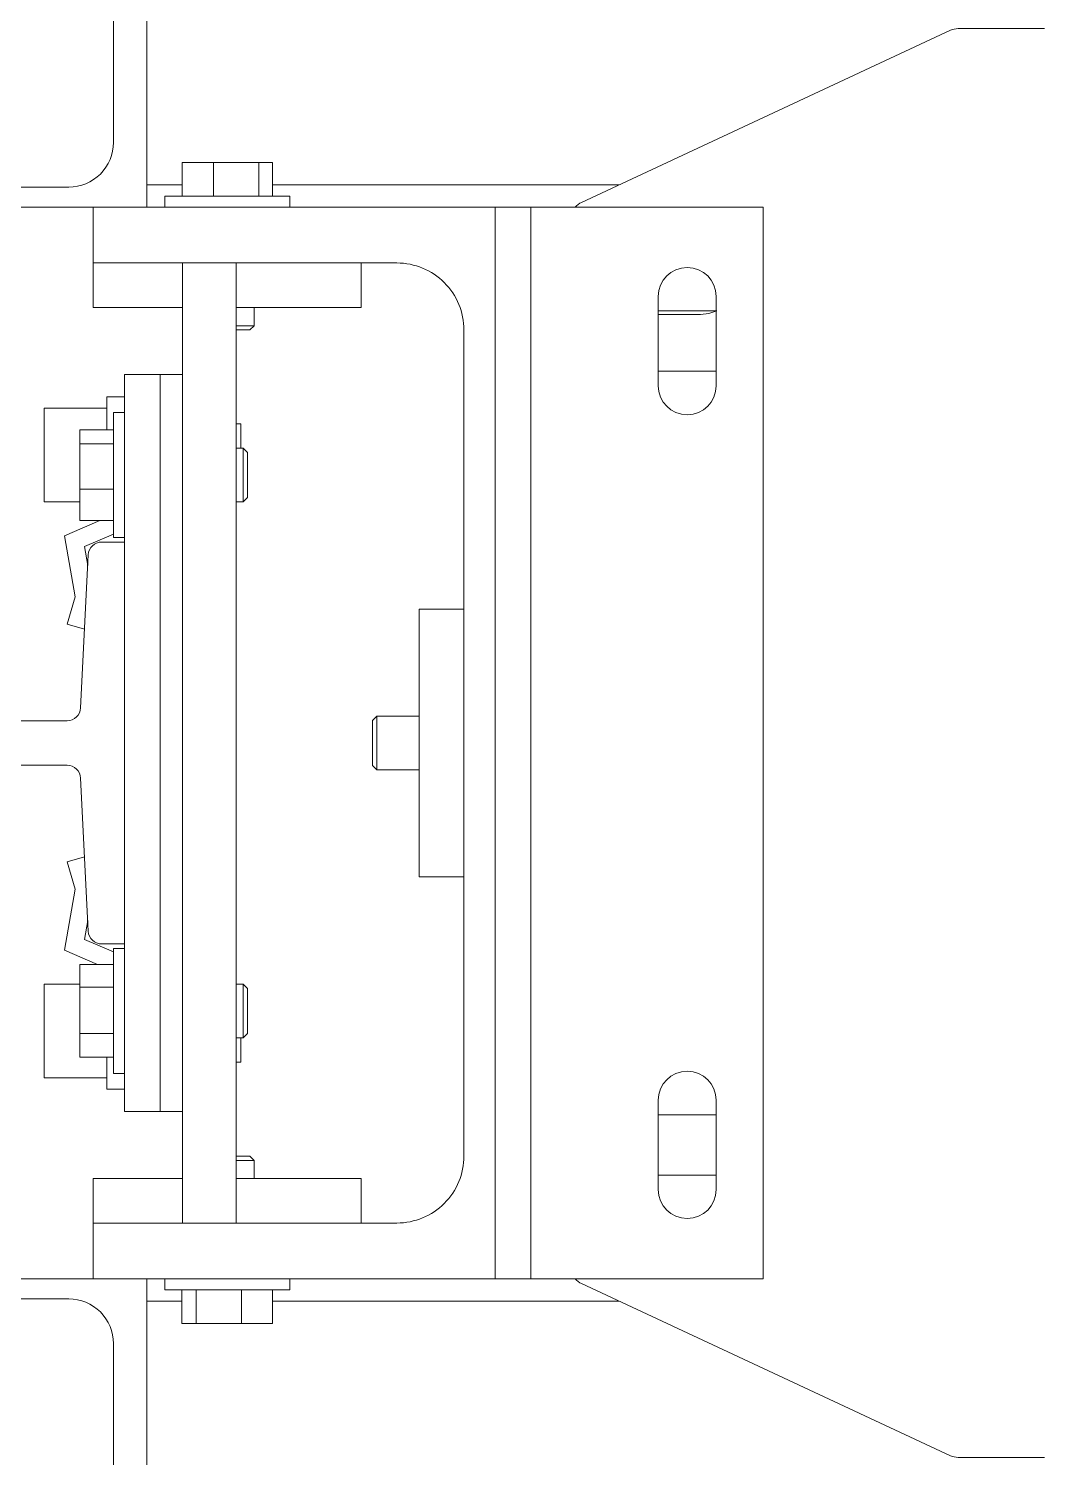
# Model space of a CAD drawing. Header units: millimetres. Extents: x -5 to 111, y -3 to 86.
# Drawn here: x 21.8085 to 22.036, y 47.83 to 48.15 of the extents above; entities that cross this region are included whole.
import ezdxf

# ---------------------------------------------------------------- set-up
doc = ezdxf.new("R2010")
doc.units = ezdxf.units.MM
doc.layers.add('A1I6----E-', color=3, linetype='Continuous', lineweight=25)

# ---------------------------------------------------------------- blocks, each defined once
blk = doc.blocks.new('Gruppe-444')
at = {"layer": 'A1I6----E-', "lineweight": 9}
for p, q in [((-28.86814, 5.56747), (-28.78547, 5.60602)), ((-28.78378, 5.6064), (-28.76445, 5.6064)), ((-28.95759, 5.5689), (-28.95759, 5.5764)), ((-28.95759, 5.5764), (-28.95055, 5.5764)), ((-28.95055, 5.5689), (-28.95055, 5.5764)), ((-28.95055, 5.5764), (-28.94041, 5.5764)), ((-28.94041, 5.5689), (-28.94041, 5.5764)), ((-28.94041, 5.5764), (-28.93731, 5.5764)), ((-28.93731, 5.5689), (-28.93731, 5.5764)), ((-28.95759, 5.5714), (-28.96545, 5.5714)), ((-28.85972, 5.5714), (-28.93731, 5.5714)), ((-28.96145, 5.5664), (-28.96145, 5.5689)), ((-28.96145, 5.5689), (-28.9371, 5.5689)), ((-28.9371, 5.5689), (-28.93345, 5.5689)), ((-28.93345, 5.5689), (-28.93345, 5.5664)), ((-28.88295, 5.5664), (-28.88745, 5.5664)), ((-28.87945, 5.5664), (-28.88295, 5.5664)), ((-28.87945, 5.5664), (-28.87945, 5.3264)), ((-28.87245, 5.5664), (-28.87945, 5.5664)), ((-28.83095, 5.5664), (-28.87245, 5.5664)), ((-28.82745, 5.5664), (-28.83095, 5.5664)), ((-28.82745, 5.5664), (-28.82745, 5.3264)), ((-28.97745, 5.5439), (-28.97745, 5.5539)), ((-28.95745, 5.5539), (-28.95745, 5.3389)), ((-28.94545, 5.5539), (-28.94545, 5.3389)), ((-28.91745, 5.5439), (-28.91745, 5.5539)), ((-28.85095, 5.5264), (-28.85095, 5.5464)), ((-28.83795, 5.5464), (-28.83795, 5.5264)), ((-28.97745, 5.5439), (-28.95745, 5.5439)), ((-28.94545, 5.5439), (-28.91745, 5.5439)), ((-28.94145, 5.5439), (-28.94145, 5.53986)), ((-28.85095, 5.54315), (-28.83795, 5.54315)), ((-28.94145, 5.53986), (-28.94545, 5.53986)), ((-28.94145, 5.53986), (-28.94241, 5.5389)), ((-28.84145, 5.5424), (-28.85095, 5.5424)), ((-28.94241, 5.5389), (-28.94545, 5.5389)), ((-28.83795, 5.52965), (-28.85095, 5.52965)), ((-28.97045, 5.5289), (-28.96245, 5.5289)), ((-28.97045, 5.5289), (-28.97045, 5.4914)), ((-28.96245, 5.5289), (-28.95745, 5.5289)), ((-28.96245, 5.5289), (-28.96245, 5.3639)), ((-28.95745, 5.5289), (-28.95745, 5.3639)), ((-28.97445, 5.51655), (-28.97445, 5.5239)), ((-28.97445, 5.5239), (-28.97045, 5.5239)), ((-28.98845, 5.5214), (-28.97445, 5.5214)), ((-28.98845, 5.5214), (-28.98845, 5.5004)), ((-28.97295, 5.5204), (-28.97045, 5.5204)), ((-28.97295, 5.5144), (-28.97295, 5.5204)), ((-28.94545, 5.5179), (-28.94445, 5.5179)), ((-28.94445, 5.5179), (-28.94445, 5.5124)), ((-28.97295, 5.51655), (-28.98045, 5.51655)), ((-28.98045, 5.51338), (-28.98045, 5.51655)), ((-28.97295, 5.4924), (-28.97295, 5.5144)), ((-28.97295, 5.51338), (-28.98045, 5.51338)), ((-28.98045, 5.50322), (-28.98045, 5.51338)), ((-28.94545, 5.5124), (-28.94391, 5.5124)), ((-28.94391, 5.5124), (-28.94295, 5.51143)), ((-28.94391, 5.5124), (-28.94391, 5.50767)), ((-28.94295, 5.51143), (-28.94295, 5.50746)), ((-28.94391, 5.50767), (-28.94391, 5.5004)), ((-28.94295, 5.50746), (-28.94295, 5.50136)), ((-28.97295, 5.50322), (-28.98045, 5.50322)), ((-28.98045, 5.49624), (-28.98045, 5.50322)), ((-28.94295, 5.50136), (-28.94391, 5.5004)), ((-28.98045, 5.5004), (-28.98845, 5.5004)), ((-28.94391, 5.5004), (-28.94545, 5.5004)), ((-28.98393, 5.49283), (-28.97598, 5.49624)), ((-28.97295, 5.49624), (-28.98045, 5.49624)), ((-28.98154, 5.47911), (-28.98393, 5.49283)), ((-28.97295, 5.49319), (-28.97945, 5.4904)), ((-28.97045, 5.4924), (-28.97295, 5.4924)), ((-28.97945, 5.4904), (-28.97871, 5.48615)), ((-28.98329, 5.473), (-28.98154, 5.47911)), ((-28.90445, 5.4764), (-28.89445, 5.4764)), ((-28.90445, 5.4164), (-28.90445, 5.4764)), ((-28.97945, 5.4719), (-28.98329, 5.473)), ((-28.97942, 5.472), (-28.97945, 5.4719)), ((-28.91495, 5.45143), (-28.91398, 5.4524)), ((-28.91495, 5.4501), (-28.91495, 5.45143)), ((-28.91495, 5.44136), (-28.91495, 5.4501)), ((-28.91398, 5.4524), (-28.90445, 5.4524)), ((-28.91398, 5.45081), (-28.91398, 5.4524)), ((-28.91398, 5.4404), (-28.91398, 5.45081)), ((-28.91398, 5.4404), (-28.91495, 5.44136)), ((-28.90445, 5.4404), (-28.91398, 5.4404)), ((-28.97945, 5.4209), (-28.98329, 5.4198)), ((-28.97942, 5.42079), (-28.97945, 5.4209)), ((-28.98329, 5.4198), (-28.98154, 5.41368)), ((-28.90445, 5.4164), (-28.89445, 5.4164)), ((-28.98154, 5.41368), (-28.98393, 5.39997)), ((-28.97945, 5.4024), (-28.97871, 5.40664)), ((-28.97295, 5.39961), (-28.97945, 5.4024)), ((-28.98393, 5.39997), (-28.97652, 5.39679)), ((-28.97295, 5.4004), (-28.97045, 5.4004)), ((-28.97295, 5.40029), (-28.97295, 5.4004)), ((-28.97295, 5.3724), (-28.97295, 5.40029)), ((-28.97045, 5.4014), (-28.97045, 5.3639)), ((-28.97295, 5.39679), (-28.98045, 5.39679)), ((-28.98045, 5.39174), (-28.98045, 5.39679)), ((-28.98845, 5.3924), (-28.98045, 5.3924)), ((-28.98845, 5.3924), (-28.98845, 5.3819)), ((-28.94545, 5.3924), (-28.94391, 5.3924)), ((-28.94391, 5.3924), (-28.94295, 5.39143)), ((-28.94391, 5.3924), (-28.94391, 5.3865)), ((-28.97295, 5.39174), (-28.98045, 5.39174)), ((-28.98045, 5.38135), (-28.98045, 5.39174)), ((-28.94295, 5.39143), (-28.94295, 5.38648)), ((-28.94391, 5.3865), (-28.94391, 5.3804)), ((-28.94295, 5.38648), (-28.94295, 5.38136)), ((-28.98845, 5.3819), (-28.98845, 5.3714)), ((-28.97295, 5.38135), (-28.98045, 5.38135)), ((-28.98045, 5.37601), (-28.98045, 5.38135)), ((-28.94391, 5.3804), (-28.94545, 5.3804)), ((-28.94445, 5.3804), (-28.94445, 5.3749)), ((-28.94295, 5.38136), (-28.94391, 5.3804)), ((-28.97295, 5.37601), (-28.98045, 5.37601)), ((-28.97445, 5.37601), (-28.97445, 5.3689)), ((-28.94445, 5.3749), (-28.94545, 5.3749)), ((-28.97445, 5.3714), (-28.98845, 5.3714)), ((-28.97045, 5.3724), (-28.97295, 5.3724)), ((-28.97445, 5.3689), (-28.97045, 5.3689)), ((-28.97045, 5.3639), (-28.96245, 5.3639)), ((-28.96245, 5.3639), (-28.95745, 5.3639)), ((-28.85095, 5.3464), (-28.85095, 5.3664)), ((-28.83795, 5.3664), (-28.83795, 5.3464)), ((-28.85095, 5.36315), (-28.83795, 5.36315)), ((-28.94545, 5.3539), (-28.94241, 5.3539)), ((-28.94241, 5.3539), (-28.94145, 5.35293)), ((-28.94545, 5.35293), (-28.94145, 5.35293)), ((-28.94145, 5.35293), (-28.94145, 5.3489)), ((-28.95745, 5.3489), (-28.97745, 5.3489)), ((-28.97745, 5.3489), (-28.97745, 5.3389)), ((-28.91745, 5.3489), (-28.94545, 5.3489)), ((-28.91745, 5.3489), (-28.91745, 5.3389)), ((-28.83795, 5.34965), (-28.85095, 5.34965)), ((-28.96145, 5.3239), (-28.96145, 5.3264)), ((-28.93345, 5.3264), (-28.93345, 5.3239)), ((-28.88295, 5.3264), (-28.88745, 5.3264)), ((-28.87945, 5.3264), (-28.88295, 5.3264)), ((-28.87245, 5.3264), (-28.87945, 5.3264)), ((-28.83095, 5.3264), (-28.87245, 5.3264)), ((-28.78547, 5.28677), (-28.86814, 5.32532)), ((-28.82745, 5.3264), (-28.83095, 5.3264)), ((-28.95545, 5.3239), (-28.96145, 5.3239)), ((-28.9576, 5.3239), (-28.9576, 5.3164)), ((-28.93345, 5.3239), (-28.95545, 5.3239)), ((-28.95443, 5.3239), (-28.95443, 5.3164)), ((-28.94427, 5.3239), (-28.94427, 5.3164)), ((-28.93729, 5.3239), (-28.93729, 5.3164)), ((-28.96545, 5.3214), (-28.9576, 5.3214)), ((-28.93729, 5.3214), (-28.85972, 5.3214)), ((-28.95443, 5.3164), (-28.9576, 5.3164)), ((-28.94427, 5.3164), (-28.95443, 5.3164)), ((-28.93729, 5.3164), (-28.94427, 5.3164)), ((-28.78378, 5.2864), (-28.76445, 5.2864))]:
    blk.add_line(p, q, dxfattribs=at)
at = {"layer": 'A1I6----E-', "lineweight": 9, "flags": 128}
for points in [[(-28.97295, 5.5809), (-28.97295, 5.6214), (-28.96545, 5.6214), (-28.96545, 5.5664), (-29.06545, 5.5664), (-29.06545, 5.6214), (-29.05795, 5.6214), (-29.05795, 5.5809, 0.414214), (-29.04795, 5.5709), (-28.98295, 5.5709, 0.414214)], [(-28.97745, 5.5539), (-28.97745, 5.5664), (-28.88745, 5.5664), (-28.88745, 5.3264), (-28.97745, 5.3264), (-28.97745, 5.3389), (-28.90945, 5.3389, 0.414214), (-28.89445, 5.3539), (-28.89445, 5.5389, 0.414214), (-28.90945, 5.5539)], [(-29.04445, 5.4384), (-29.04545, 5.4394), (-29.04545, 5.4534), (-29.04445, 5.4544), (-29.00345, 5.4544, 0.414214), (-29.00045, 5.4514), (-28.9833, 5.4514, 0.399656), (-28.9803, 5.45425), (-28.97859, 5.48855, -0.399656), (-28.97559, 5.4914), (-28.97045, 5.4914), (-28.97045, 5.4014), (-28.97559, 5.4014, -0.399656), (-28.97859, 5.40425), (-28.9803, 5.43855, 0.399656), (-28.9833, 5.4414), (-29.00045, 5.4414, 0.414214), (-29.00345, 5.4384)], [(-29.05795, 5.3119), (-29.05795, 5.2714), (-29.06545, 5.2714), (-29.06545, 5.3264), (-28.96545, 5.3264), (-28.96545, 5.2714), (-28.97295, 5.2714), (-28.97295, 5.3119, 0.414214), (-28.98295, 5.3219), (-29.04795, 5.3219, 0.414214)]]:
    blk.add_lwpolyline(points, format="xyb", close=True, dxfattribs=at)
at = {"layer": 'A1I6----E-', "lineweight": 9}
blk.add_lwpolyline([(-28.83785, 5.54315), (-28.83957, 5.54259), (-28.84145, 5.5424)], dxfattribs=at)
for centre, radius, start, end in [((-28.78378, 5.6024), 0.004, 90, 115), ((-28.86645, 5.56385), 0.004, 115, 140.4263), ((-28.84445, 5.5464), 0.0065, 90, 180), ((-28.84445, 5.5464), 0.0065, 0, 90), ((-28.84445, 5.5264), 0.0065, 180, 270), ((-28.84445, 5.5264), 0.0065, 270, 0), ((-28.84445, 5.3664), 0.0065, 90, 180), ((-28.84445, 5.3664), 0.0065, 0, 90), ((-28.84445, 5.3464), 0.0065, 180, 270), ((-28.84445, 5.3464), 0.0065, 270, 0), ((-28.86645, 5.32895), 0.004, 219.5737, 245), ((-28.78378, 5.2904), 0.004, 245, 270)]:
    blk.add_arc(centre, radius, start, end, dxfattribs=at)

msp = doc.modelspace()

# ---------------------------------------------------------------- block references
at = {"layer": 'A1I6----E-'}
msp.add_blockref('Gruppe-444', (50.80045, 42.5436), dxfattribs=at)

doc.saveas('drawing.dxf')
